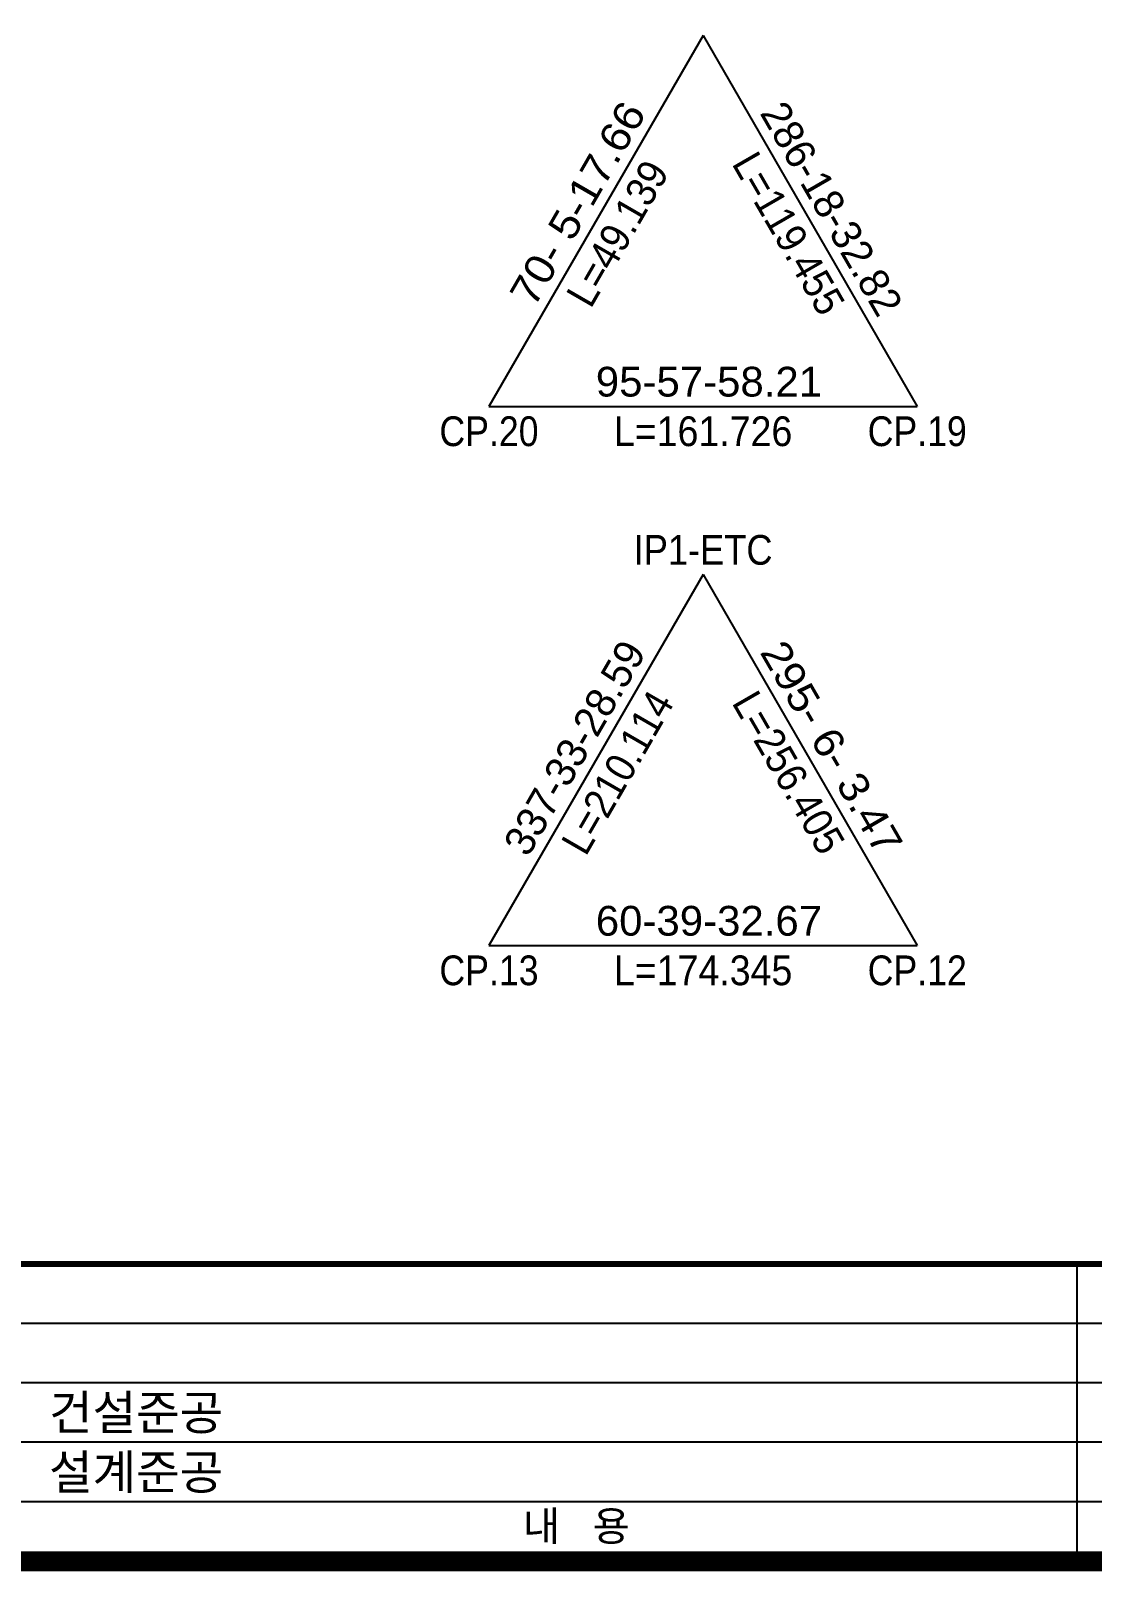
# Model space of a CAD drawing. Extents: x 228262 to 229103, y 224653 to 225247.
# Drawn here: x 228627.8 to 228734.9, y 224671.6 to 224826.9 of the extents above; entities that cross this region are included whole.
import ezdxf
from ezdxf.enums import TextEntityAlignment as Align

# ---------------------------------------------------------------- set-up
doc = ezdxf.new("R2010")
doc.units = 0
doc.header["$LTSCALE"] = 10
doc.header["$MEASUREMENT"] = 0
for name, color, linetype in [('CA-LEAL', 1, 'CONTINUOUS'), ('CA-LEAT', 3, 'CONTINUOUS'), ('CX-BORD', 3, 'CONTINUOUS'), ('CX-BORD-LIN1', 4, 'CONTINUOUS'), ('CX-BORD-LIN2', 3, 'CONTINUOUS'), ('CX-BORD-TEX2', 7, 'CONTINUOUS'), ('CX-BORD-TEX3', 6, 'CONTINUOUS')]:
    doc.layers.add(name, color=color, linetype=linetype)
doc.styles.get("Standard").update_dxf_attribs({"font": 'Dotum.ttf'})
doc.styles.add('TB_TEXT', font='Dotum.ttf')
doc.styles.add('TB_WBTXT', font='Dotum.ttf')
doc.styles.add('TB_WMTXT', font='Dotum.ttf')

# ---------------------------------------------------------------- blocks, each defined once
blk = doc.blocks.new('CXBLKA1-KHCA1')
at = {"layer": 'CX-BORD-LIN1', "const_width": 2}
blk.add_lwpolyline([(796, -2.273736754432321e-12), (0, 0), (0, 553.9999999999995), (795.9999999999995, 553.9999999999995)], close=True, dxfattribs=at)
at = {"layer": 'CX-BORD-LIN1'}
for points, const_width in [([(796, 30.00000000000098), (0, 29.99999999999869)], 0.6), ([(566, 6.000000000000252), (270, 5.9999999999993)], 0.2)]:
    blk.add_lwpolyline(points, dxfattribs=dict(at, const_width=const_width))
blk.add_lwpolyline([(446, 3.907985046680551e-13), (446, 29.99999999999992)], dxfattribs=at)
at = {"layer": 'CX-BORD-LIN2'}
for points in [[(566, 24.00000000000025), (270, 23.9999999999993)], [(566, 18.00000000000136), (270, 18.00000000000041)], [(566, 12.00000000000136), (270, 12.00000000000041)]]:
    blk.add_lwpolyline(points, dxfattribs=at)
at = {"layer": 'CX-BORD-LIN1', "style": 'TB_TEXT'}
for tag, height, p in [('TR_RNUM4', 3, (285.105116618196, 26.63656332936284)), ('TR_RDAT4', 3.5, (317.5, 26.99999999999994)), ('TR_DGN4', 3.5, (459.1184542177598, 26.99999999999993)), ('TR_CHK4', 3.5, (499.1184542177598, 26.99999999999993)), ('TR_APP4', 3.5, (539.1184542177598, 27.00000000000016)), ('TR_RNUM3', 3, (285.105116618196, 20.63656332936395)), ('TR_RDAT3', 3.5, (317.5, 21.00000000000105)), ('TR_DGN3', 3.5, (459.1184542177598, 21.00000000000104)), ('TR_CHK3', 3.5, (499.1184542177598, 21.00000000000104)), ('TR_APP3', 3.5, (539.1184542177598, 21.00000000000126)), ('TR_RNUM2', 3, (285.105116618196, 14.63656332936395)), ('TR_RDAT2', 3.5, (317.5, 15.00000000000105)), ('TR_DGN2', 3.5, (459.1184542177598, 15.00000000000104)), ('TR_CHK2', 3.5, (499.1184542177598, 15.00000000000104)), ('TR_APP2', 3.5, (539.1184542177598, 15.00000000000126)), ('TR_RNUM1', 3, (285.105116618196, 8.636563329362843)), ('TR_RDAT1', 3.5, (317.5, 8.999999999999943)), ('TR_DGN1', 3.5, (459.1184542177598, 8.999999999999929)), ('TR_CHK1', 3.5, (499.1184542177598, 8.999999999999929)), ('TR_APP1', 3.5, (539.1184542177598, 9.000000000000156))]:
    blk.add_attdef(tag, text='', height=height, dxfattribs=at).set_placement(p, align=Align.MIDDLE_CENTER)
for tag, p in [('TR_RCON4', (342.3033138082337, 26.99999999999994)), ('TR_RCON3', (342.3033138082337, 21.00000000000105)), ('TR_RCON2', (342.3033138082337, 15.00000000000105)), ('TR_RCON1', (342.3033138082337, 8.999999999999943))]:
    blk.add_attdef(tag, text='', height=3.5, dxfattribs=at).set_placement(p, align=Align.MIDDLE_LEFT)
at = {"layer": 'CX-BORD-LIN2', "style": 'TB_TEXT'}
blk.add_attdef('TD_VERSION', text='', height=3, rotation=90, dxfattribs=at).set_placement((800.499999405456, 48.01489921212271), align=Align.MIDDLE_CENTER)
at = {"layer": 'CX-BORD-TEX2', "style": 'TB_WMTXT'}
for tag, height, p in [('TB_CNAME', 5, (15.34476638720071, 531.8324131479244)), ('TB_CSCOP', 4, (16.63456755316156, 523.8324131479244))]:
    blk.add_attdef(tag, text='', height=height, dxfattribs=at).set_placement(p, align=Align.BOTTOM_LEFT)
at = {"layer": 'CX-BORD-TEX2', "style": 'TB_WBTXT'}
for tag, height, p in [('TB_MTITIL', 10, (398, 533.326413560618)), ('TB_STITL', 7, (398, 518.326413560618))]:
    blk.add_attdef(tag, text='', height=height, dxfattribs=at).set_placement(p, align=Align.MIDDLE_CENTER)
at = {"layer": 'CX-BORD-TEX3', "style": 'TB_TEXT'}
blk.add_text('내   용', height=3, dxfattribs=at).set_placement((395.5, 3.584115170363834), align=Align.MIDDLE)
for tag, height, p in [('TD_DCOMP', 4.5, (217.5, 24.99999999999931)), ('TD_CSECT', 4.5, (611, 24.99999999999896)), ('TD_DNAME_TOP', 4.5, (755, 24.99999999999912)), ('TD_DNAME_MAIN', 4.5, (755, 19.00715491911868)), ('TD_CCOMP', 4.5, (217.5, 14.99999999999931)), ('TD_HSCAL', 4.5, (626.6991483434026, 15.23515171695612)), ('TD_VSCAL', 4.5, (655.7793615572627, 15.23515171695612)), ('TD_DNAME_BOT', 3, (755, 13.65422715006187)), ('TD_CNAME', 4.5, (65, 5.752181573154171)), ('TD_FIELD', 4.5, (182.5, 5.52709622435755)), ('TD_CSTEP', 4.5, (253.2440000000001, 5.527096224357066)), ('TD_DWGCODE', 4.5, (641, 5.385823260720159)), ('TD_DWGNO', 4.5, (755, 5.385823260720144))]:
    blk.add_attdef(tag, text='', height=height, dxfattribs=at).set_placement(p, align=Align.MIDDLE_CENTER)
at = {"layer": 'CX-BORD-TEX3', "style": 'TB_TEXT', "width": 0.9}
blk.add_attdef('TD_CDIST', text='', height=4.5, dxfattribs=at).set_placement((656, 24.99999999999902), align=Align.MIDDLE_CENTER)

msp = doc.modelspace()

# ---------------------------------------------------------------- linework, layer by layer
at = {"layer": 'CA-LEAL', "linetype": 'Continuous'}
for p, q in [((228695.6158168612, 224826.4665946157), (228674.0158195009, 224789.0542950917)), ((228695.6158168612, 224826.4665946157), (228717.2158195009, 224789.0542981398)), ((228674.0158195009, 224789.0542950917), (228717.2158195009, 224789.0542981398)), ((228695.6158206979, 224772.0886926454), (228674.0158233375, 224734.6763931215)), ((228695.6158206979, 224772.0886926454), (228717.2158233375, 224734.6763961695)), ((228674.0158233375, 224734.6763931215), (228717.2158233375, 224734.6763961695))]:
    msp.add_line(p, q, dxfattribs=at)

# ---------------------------------------------------------------- block references
at = {"layer": 'CX-BORD'}
ref = msp.add_blockref('CXBLKA1-KHCA1', (228287.3332027787, 224672.5693111201), dxfattribs=at)
ref.add_attrib('TR_RCON1', '설계준공', dxfattribs={"layer": 'CX-BORD-LIN1', "height": 3.5, "style": 'TB_TEXT'}).set_placement((228629.6365165869, 224681.5693111201), align=Align.MIDDLE_LEFT)
ref.add_attrib('TR_RCON2', '건설준공', dxfattribs={"layer": 'CX-BORD-LIN1', "height": 3.5, "style": 'TB_TEXT'}).set_placement((228629.6365165869, 224687.5693111201), align=Align.MIDDLE_LEFT)

# ---------------------------------------------------------------- texts
at = {"layer": 'CA-LEAT'}
for s, rotation, width, p, p2 in [(' 70- 5-17.66', 60.00000404389274, 0.913400464794616, (228677.949793475, 224797.8681398013), (228689.9497920086, 224818.65275034)), ('286-18-32.82', 300.0000040412544, 0.8465183058506188, (228701.2818428165, 224818.6527511395), (228713.281844283, 224797.8681422942)), ('L=49.139', 60.00000404155584, 0.869424168667467, (228684.279920427, 224798.8322418639), (228692.2799194493, 224812.6886488884)), ('L=119.455', 300.0000040426997, 0.8640093786602678, (228698.4517161562, 224813.5546747278), (228707.4517172561, 224797.9662180948)), (' 95-57-58.21', 4.042501488135591e-06, 0.8786885245901622, (228683.6158194303, 224790.0542963251), (228707.6158194303, 224790.0542980184)), ('CP.20', 4.042584864479999e-06, 0.8260479713044759, (228669.0158197831, 224785.054295295), (228679.0158197831, 224785.0542960005)), ('L=161.726', 4.042455167957327e-06, 0.8640093786621417, (228686.6158197831, 224785.0542965368), (228704.6158197831, 224785.0542978068)), ('CP.19', 4.042418111791185e-06, 0.8260479713092843, (228712.2158197831, 224785.054298343), (228722.2158197831, 224785.0542990485)), ('IP1-ETC', 4.042561042658907e-06, 0.8384527872582461, (228688.6158206273, 224773.0886921516), (228702.6158206273, 224773.0886931393)), ('337-33-28.59', 60.00000404385798, 0.8465183058496848, (228677.9497973117, 224743.490237831), (228689.9497958452, 224764.2748483696)), ('295- 6- 3.47', 300.0000040410392, 0.9134004647939623, (228701.2818466532, 224764.2748491692), (228713.2818481196, 224743.4902403239)), ('L=210.114', 60.00000404230938, 0.8640093786594079, (228683.7799243247, 224743.5883144543), (228692.7799232249, 224759.1767723573)), ('L=256.405', 300.0000040426195, 0.8640093786595693, (228698.4517199929, 224759.1767727575), (228707.4517210927, 224743.5883161245)), (' 60-39-32.67', 4.04250148813069e-06, 0.8786885245912277, (228683.6158232669, 224735.6763943548), (228707.615823267, 224735.6763960481)), ('CP.13', 4.042584864456468e-06, 0.8260479713092842, (228669.0158236197, 224730.6763933247), (228679.0158236198, 224730.6763940302)), ('L=174.345', 4.042547808313857e-06, 0.8640093786649355, (228686.6158236197, 224730.6763945664), (228704.6158236197, 224730.6763958364)), ('CP.12', 4.0429183697988e-06, 0.82604797130688, (228712.2158236197, 224730.6763963726), (228722.2158236197, 224730.6763970783))]:
    msp.add_text(s, height=3.000000000000014, rotation=rotation, dxfattribs=dict(at, width=width)).set_placement(p, p2, align=Align.FIT)

doc.saveas('drawing.dxf')
